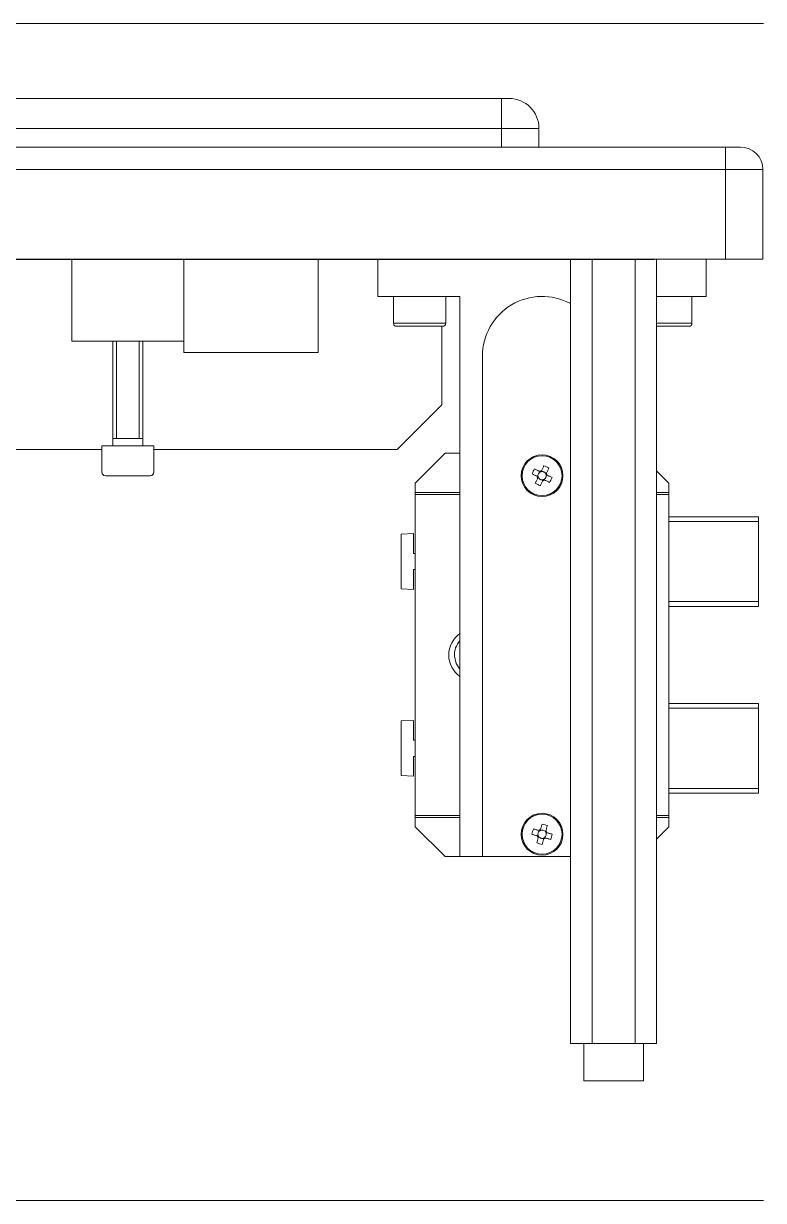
# Model space of a CAD drawing. Extents: x -2364 to 9601, y -871 to 1549.
# Drawn here: x 3916.3 to 4015.4, y -154 to 3.6 of the extents above; entities that cross this region are included whole.
import ezdxf

# ---------------------------------------------------------------- set-up
doc = ezdxf.new("R2010")
doc.units = 0
doc.layers.get('0').update_dxf_attribs({"linetype": 'CONTINUOUS'})

msp = doc.modelspace()

# ---------------------------------------------------------------- linework, layer by layer
at = {"lineweight": 9}
for p, q in [((3545.16709, 3.5708), (4015.41901, 3.5708)), ((3922.74047, -38.96165), (3922.74047, -27.96165)), ((3922.74047, -27.96165), (3922.74047, -35.96165)), ((3937.74047, -27.96165), (3937.74047, -38.96165)), ((3955.74047, -40.46165), (3955.74047, -27.96165)), ((3972.33126, -47.46165), (3972.33126, -36.96165)), ((3937.74047, -38.96165), (3922.74047, -38.96165)), ((3928.24047, -38.96165), (3928.24047, -52.96165)), ((3928.74047, -38.96165), (3928.74047, -51.96165)), ((3931.74047, -38.96165), (3931.74047, -51.96165)), ((3932.24047, -38.96165), (3932.24047, -52.96165)), ((3937.74047, -40.46165), (3937.74047, -38.96165)), ((3937.74047, -40.46165), (3955.74047, -40.46165)), ((3966.33126, -53.46165), (3972.33126, -47.46165)), ((3928.24047, -51.96165), (3932.24047, -51.96165)), ((3926.74047, -53.46165), (3913.83125, -53.46165)), ((3926.74047, -52.96165), (3933.74047, -52.96165)), ((3926.74047, -56.46165), (3926.74047, -52.96165)), ((3933.74047, -52.96165), (3933.74047, -56.46165)), ((3966.33126, -53.46165), (3933.74047, -53.46165)), ((3933.24047, -56.96165), (3927.24047, -56.96165)), ((3545.16709, -153.99411), (4015.41901, -153.99411))]:
    msp.add_line(p, q, dxfattribs=at)
at = {"color": 7, "linetype": 'Continuous', "lineweight": 9}
for p, q in [((3580.33125, -6.46165), (3980.33126, -6.46165)), ((3981.33126, -6.46165), (3980.33126, -6.46165)), ((3980.33126, -10.46165), (3980.33126, -6.46165)), ((3980.33126, -10.46165), (3580.33125, -10.46165)), ((3980.33126, -10.46165), (3985.33125, -10.46165)), ((3985.33125, -10.46165), (3985.33125, -12.96165)), ((3550.33125, -12.96165), (4010.33126, -12.96165)), ((4010.33126, -12.96165), (4010.33126, -15.96165)), ((4010.33126, -12.96165), (4012.33125, -12.96165)), ((4010.33126, -15.96165), (3550.33125, -15.96165)), ((4010.33126, -27.96165), (4010.33126, -15.96165)), ((4015.33125, -15.96165), (4010.33126, -15.96165)), ((4015.33125, -15.96165), (4015.33125, -27.96165)), ((4010.33126, -27.96165), (3665.33125, -27.96165)), ((3963.75126, -27.96165), (3963.75126, -32.96165)), ((3989.55774, -132.96165), (3989.55774, -27.96165)), ((3992.4445, -132.96165), (3992.4445, -27.96165)), ((3998.218, -132.96165), (3998.218, -27.96165)), ((4000.83125, -27.96165), (4000.83125, -28.01165)), ((4001.10476, -28.01165), (4001.10476, -27.96165)), ((4001.10476, -132.96165), (4001.10476, -27.96165)), ((4007.75126, -27.96165), (4007.75126, -28.01165)), ((4007.75126, -27.96165), (4007.75126, -32.96165)), ((4015.33125, -27.96165), (4010.33126, -27.96165)), ((3963.75126, -32.96165), (3974.75125, -32.96165)), ((3965.83125, -32.96165), (3965.83125, -36.56165)), ((3972.83125, -36.56165), (3972.83125, -32.96165)), ((3974.75125, -107.96165), (3974.75125, -32.96165)), ((4007.75126, -32.96165), (4001.10476, -32.96165)), ((4005.83126, -36.56165), (4005.83126, -32.96165)), ((3972.43126, -36.96165), (3966.23126, -36.96165)), ((4005.43125, -36.96165), (4001.10476, -36.96165)), ((3977.75125, -107.96165), (3977.75125, -40.96165)), ((3972.75126, -53.96165), (3968.75125, -57.96165)), ((3974.75125, -53.96165), (3972.75126, -53.96165)), ((3985.44393, -56.39536), (3985.35737, -56.56922)), ((3985.82897, -56.41111), (3985.6551, -56.32456)), ((3986.31754, -56.65434), (3986.14368, -56.56778)), ((4002.75125, -57.96165), (4001.10476, -56.31516)), ((3968.75125, -57.96165), (3968.75125, -59.21165)), ((3985.2007, -56.88394), (3985.11416, -57.05781)), ((3985.18495, -57.26897), (3985.35882, -57.35553)), ((3985.67355, -57.5122), (3985.84741, -57.59875)), ((3986.05858, -57.52795), (3986.14512, -57.35408)), ((3986.30179, -57.03936), (3986.38836, -56.8655)), ((4002.75125, -59.21165), (4002.75125, -57.96165)), ((3968.75125, -59.21165), (3968.75125, -59.46165)), ((3974.75125, -59.21165), (3968.75125, -59.21165)), ((3968.75125, -59.46165), (3968.75125, -102.46166)), ((3974.75125, -59.46165), (3968.75125, -59.46165)), ((4002.75125, -59.21165), (4001.10476, -59.21165)), ((4002.75125, -59.46165), (4001.10476, -59.46165)), ((4002.75125, -59.46165), (4002.75125, -59.21165)), ((4002.75125, -102.46166), (4002.75125, -59.46165)), ((4002.75125, -62.46165), (4014.75126, -62.46165)), ((4012.83126, -62.46165), (4014.75126, -62.46165)), ((4014.75126, -62.46165), (4014.75126, -63.10165)), ((4014.75126, -62.46165), (4014.75126, -63.10165)), ((4014.75126, -63.10165), (4002.75125, -63.10165)), ((4014.75126, -63.10165), (4014.75126, -73.82165)), ((4014.75126, -63.10165), (4014.75126, -73.82165)), ((3968.51225, -64.71603), (3966.85125, -64.80308)), ((3966.85125, -72.12022), (3966.85125, -64.80308)), ((3968.51225, -67.38215), (3968.51225, -64.71603)), ((3968.75125, -67.38215), (3968.51225, -67.38215)), ((3968.51225, -69.54115), (3968.75125, -69.54115)), ((3968.51225, -72.20727), (3968.51225, -69.54115)), ((3966.85125, -72.12022), (3968.51225, -72.20727)), ((4002.75125, -73.82165), (4014.75126, -73.82165)), ((4014.75126, -73.82165), (4014.75126, -74.46165)), ((4014.75126, -73.82165), (4014.75126, -74.46165)), ((4014.75126, -74.46165), (4002.75125, -74.46165)), ((4014.75126, -74.46165), (4012.83126, -74.46165)), ((4002.75125, -87.46166), (4014.75126, -87.46166)), ((4014.75126, -88.10165), (4002.75125, -88.10165)), ((4012.83126, -87.46166), (4014.75126, -87.46166)), ((4014.75126, -87.46166), (4014.75126, -88.10165)), ((4014.75126, -87.46166), (4014.75126, -88.10165)), ((4014.75126, -88.10165), (4014.75126, -98.82165)), ((4014.75126, -88.10165), (4014.75126, -98.82165)), ((3968.51225, -89.71603), (3966.85125, -89.80308)), ((3966.85125, -97.12022), (3966.85125, -89.80308)), ((3968.51225, -92.38215), (3968.51225, -89.71603)), ((3968.75125, -92.38215), (3968.51225, -92.38215)), ((3968.51225, -94.54115), (3968.75125, -94.54115)), ((3968.51225, -97.20728), (3968.51225, -94.54115)), ((3966.85125, -97.12022), (3968.51225, -97.20728)), ((4002.75125, -98.82165), (4014.75126, -98.82165)), ((4014.75126, -98.82165), (4014.75126, -99.46166)), ((4014.75126, -98.82165), (4014.75126, -99.46166)), ((4014.75126, -99.46166), (4002.75125, -99.46166)), ((4014.75126, -99.46166), (4012.83126, -99.46166)), ((3968.75125, -102.46166), (3968.75125, -102.71165)), ((3968.75125, -102.46166), (3974.75125, -102.46166)), ((3968.75125, -102.71165), (3968.75125, -103.96165)), ((3968.75125, -102.71165), (3974.75125, -102.71165)), ((3968.75125, -103.96165), (3972.75126, -107.96165)), ((4001.10476, -102.46166), (4002.75125, -102.46166)), ((4001.10476, -102.71165), (4002.75125, -102.71165)), ((4001.10476, -105.60815), (4002.75125, -103.96165)), ((4002.75125, -102.71165), (4002.75125, -102.46166)), ((4002.75125, -103.96165), (4002.75125, -102.71165)), ((3985.19604, -104.99117), (3985.1445, -105.17843)), ((3985.25456, -105.37205), (3985.4418, -105.42358)), ((3985.34085, -104.46495), (3985.28932, -104.65221)), ((3985.72174, -104.40644), (3985.53447, -104.3549)), ((3985.78076, -105.51687), (3985.96802, -105.56841)), ((3986.24796, -104.55126), (3986.06069, -104.49972)), ((3986.16165, -105.45835), (3986.21318, -105.2711)), ((3986.30647, -104.93214), (3986.358, -104.74488)), ((3972.75126, -107.96165), (3974.75125, -107.96165)), ((3977.75125, -107.96165), (3974.75125, -107.96165)), ((3977.75125, -107.96165), (3989.55774, -107.96165)), ((3992.4445, -132.96165), (3989.55774, -132.96165)), ((3991.33125, -132.96165), (3991.33125, -137.96165)), ((3998.218, -132.96165), (3992.4445, -132.96165)), ((4001.10476, -132.96165), (3998.218, -132.96165)), ((3999.33125, -137.96165), (3999.33125, -132.96165)), ((3997.33125, -137.96165), (3991.33125, -137.96165)), ((3999.33125, -137.96165), (3997.33125, -137.96165))]:
    msp.add_line(p, q, dxfattribs=at)
at = {"color": 8, "linetype": 'Continuous', "lineweight": 9}
for p, q in [((3980.33126, -12.96165), (3980.33126, -10.46165)), ((4000.83125, -28.01165), (3650.33126, -28.01165)), ((3965.83125, -36.56165), (3972.83125, -36.56165)), ((4001.10476, -36.56165), (4005.83126, -36.56165)), ((4014.75126, -63.10165), (4012.83126, -63.10165)), ((4012.83126, -73.82165), (4014.75126, -73.82165)), ((4014.75126, -88.10165), (4012.83126, -88.10165)), ((4012.83126, -98.82165), (4014.75126, -98.82165))]:
    msp.add_line(p, q, dxfattribs=at)
at = {"color": 7, "linetype": 'Continuous', "lineweight": 9}
for points in [[(3984.41692, -56.71072), (3984.49875, -56.75146), (3984.58096, -56.79238), (3984.66353, -56.83349), (3984.74644, -56.87476), (3984.82965, -56.91618), (3984.91313, -56.95774), (3984.99685, -56.99942), (3985.08078, -57.0412)], [(3985.41056, -56.37874), (3985.32663, -56.33696), (3985.2429, -56.29528), (3985.15943, -56.25373), (3985.07622, -56.21231), (3984.99331, -56.17103), (3984.91074, -56.12993), (3984.82852, -56.089), (3984.74669, -56.04827)], [(3985.35738, -56.56922), (3985.29668, -56.63549), (3985.24935, -56.7118), (3985.21699, -56.79557), (3985.20071, -56.88394)], [(3985.54462, -56.44548), (3985.54108, -56.44371), (3985.53754, -56.44195), (3985.53401, -56.4402), (3985.53048, -56.43844), (3985.52697, -56.43669), (3985.52346, -56.43494), (3985.51996, -56.4332), (3985.51648, -56.43147), (3985.51301, -56.42974), (3985.50956, -56.42802), (3985.50611, -56.42631), (3985.50268, -56.4246), (3985.49926, -56.4229), (3985.49585, -56.4212), (3985.49246, -56.41951), (3985.48907, -56.41783), (3985.4857, -56.41615), (3985.48234, -56.41448), (3985.47899, -56.41281), (3985.47565, -56.41114), (3985.47231, -56.40949), (3985.46899, -56.40783), (3985.46568, -56.40618), (3985.46238, -56.40454), (3985.45908, -56.4029), (3985.4558, -56.40127), (3985.45252, -56.39963), (3985.44925, -56.39801), (3985.44599, -56.39638), (3985.44274, -56.39477), (3985.43949, -56.39315), (3985.43625, -56.39154), (3985.43302, -56.38993), (3985.4298, -56.38832), (3985.42658, -56.38672), (3985.42337, -56.38512), (3985.42016, -56.38353), (3985.41696, -56.38193), (3985.41375, -56.38034), (3985.41056, -56.37874)], [(3985.67171, -56.29119), (3985.67012, -56.29439), (3985.66853, -56.29759), (3985.66693, -56.30079), (3985.66533, -56.304), (3985.66373, -56.30721), (3985.66213, -56.31043), (3985.66053, -56.31365), (3985.65892, -56.31689), (3985.65731, -56.32012), (3985.65569, -56.32337), (3985.65407, -56.32662), (3985.65245, -56.32988), (3985.65082, -56.33315), (3985.64919, -56.33643), (3985.64755, -56.33971), (3985.64592, -56.343), (3985.64427, -56.34631), (3985.64262, -56.34962), (3985.64097, -56.35294), (3985.63931, -56.35627), (3985.63765, -56.35961), (3985.63598, -56.36296), (3985.63431, -56.36632), (3985.63263, -56.3697), (3985.63094, -56.37308), (3985.62925, -56.37648), (3985.62756, -56.37988), (3985.62586, -56.3833), (3985.62415, -56.38673), (3985.62243, -56.39017), (3985.62071, -56.39363), (3985.61899, -56.3971), (3985.61725, -56.40058), (3985.61551, -56.40408), (3985.61376, -56.40758), (3985.61201, -56.4111), (3985.61026, -56.41463), (3985.6085, -56.41816), (3985.60673, -56.4217), (3985.60497, -56.42524)], [(3986.00219, -55.62732), (3985.96145, -55.70915), (3985.92052, -55.79136), (3985.87942, -55.87394), (3985.83814, -55.95684), (3985.79672, -56.04005), (3985.75516, -56.12353), (3985.7135, -56.20725), (3985.67171, -56.29119)], [(3986.14368, -56.56778), (3986.07742, -56.50709), (3986.0011, -56.45975), (3985.91734, -56.42739), (3985.82896, -56.41111)], [(3986.26743, -56.75502), (3986.26919, -56.75148), (3986.27095, -56.74794), (3986.27271, -56.74441), (3986.27446, -56.74088), (3986.27621, -56.73736), (3986.27796, -56.73385), (3986.2797, -56.73036), (3986.28143, -56.72688), (3986.28315, -56.72341), (3986.28487, -56.71995), (3986.28659, -56.71651), (3986.28829, -56.71308), (3986.29, -56.70966), (3986.29169, -56.70625), (3986.29338, -56.70286), (3986.29507, -56.69947), (3986.29674, -56.6961), (3986.29842, -56.69274), (3986.30009, -56.68939), (3986.30175, -56.68605), (3986.30341, -56.68271), (3986.30506, -56.67939), (3986.30671, -56.67608), (3986.30836, -56.67278), (3986.31, -56.66949), (3986.31163, -56.6662), (3986.31326, -56.66292), (3986.31489, -56.65966), (3986.31651, -56.6564), (3986.31813, -56.65314), (3986.31975, -56.6499), (3986.32136, -56.64666), (3986.32297, -56.64343), (3986.32458, -56.6402), (3986.32618, -56.63699), (3986.32778, -56.63377), (3986.32938, -56.63057), (3986.33097, -56.62736), (3986.33257, -56.62416), (3986.33416, -56.62096)], [(3986.33416, -56.62096), (3986.37594, -56.53703), (3986.41762, -56.45331), (3986.45918, -56.36983), (3986.50061, -56.28662), (3986.54187, -56.20371), (3986.58298, -56.12114), (3986.62391, -56.03892), (3986.66464, -55.9571)], [(3985.16834, -57.30234), (3985.12655, -57.38628), (3985.08488, -57.47), (3985.04333, -57.55348), (3985.00191, -57.63669), (3984.96063, -57.71959), (3984.91952, -57.80217), (3984.8786, -57.88438), (3984.83786, -57.96621)], [(3985.08078, -57.0412), (3985.08398, -57.04279), (3985.08718, -57.04439), (3985.09039, -57.04598), (3985.0936, -57.04758), (3985.09682, -57.04918), (3985.10004, -57.05078), (3985.10326, -57.05238), (3985.1065, -57.05399), (3985.10974, -57.0556), (3985.11298, -57.05722), (3985.11624, -57.05884), (3985.1195, -57.06046), (3985.12276, -57.06209), (3985.12604, -57.06372), (3985.12933, -57.06536), (3985.13262, -57.067), (3985.13592, -57.06864), (3985.13923, -57.07029), (3985.14255, -57.07194), (3985.14588, -57.0736), (3985.14922, -57.07526), (3985.15258, -57.07693), (3985.15594, -57.0786), (3985.15931, -57.08028), (3985.16269, -57.08197), (3985.16609, -57.08366), (3985.16949, -57.08535), (3985.17291, -57.08706), (3985.17634, -57.08876), (3985.17978, -57.09048), (3985.18324, -57.0922), (3985.1867, -57.09392), (3985.19019, -57.09566), (3985.19368, -57.0974), (3985.19719, -57.09914), (3985.20071, -57.10089), (3985.20423, -57.10265), (3985.20777, -57.10441), (3985.2113, -57.10617), (3985.21484, -57.10793)], [(3985.23508, -57.16829), (3985.23332, -57.17183), (3985.23155, -57.17537), (3985.2298, -57.1789), (3985.22804, -57.18243), (3985.22629, -57.18595), (3985.22454, -57.18945), (3985.2228, -57.19295), (3985.22107, -57.19643), (3985.21934, -57.1999), (3985.21762, -57.20336), (3985.2159, -57.2068), (3985.2142, -57.21023), (3985.21249, -57.21365), (3985.2108, -57.21706), (3985.20911, -57.22045), (3985.20742, -57.22383), (3985.20574, -57.22721), (3985.20407, -57.23057), (3985.2024, -57.23392), (3985.20074, -57.23726), (3985.19908, -57.24059), (3985.19743, -57.24391), (3985.19578, -57.24722), (3985.19414, -57.25053), (3985.1925, -57.25382), (3985.19086, -57.2571), (3985.18923, -57.26038), (3985.1876, -57.26365), (3985.18598, -57.26691), (3985.18436, -57.27016), (3985.18275, -57.27341), (3985.18113, -57.27665), (3985.17952, -57.27988), (3985.17792, -57.2831), (3985.17632, -57.28632), (3985.17472, -57.28953), (3985.17312, -57.29274), (3985.17152, -57.29594), (3985.16993, -57.29914), (3985.16834, -57.30234)], [(3985.35882, -57.35553), (3985.42509, -57.41622), (3985.5014, -57.46356), (3985.58517, -57.49591), (3985.67354, -57.5122)], [(3985.50032, -58.29598), (3985.54105, -58.21416), (3985.58198, -58.13195), (3985.62309, -58.04937), (3985.66435, -57.96646), (3985.70578, -57.88325), (3985.74734, -57.79978), (3985.78902, -57.71605), (3985.8308, -57.63212)], [(3985.8308, -57.63212), (3985.83239, -57.62892), (3985.83399, -57.62572), (3985.83558, -57.62252), (3985.83718, -57.61931), (3985.83878, -57.6161), (3985.84038, -57.61288), (3985.84199, -57.60965), (3985.8436, -57.60642), (3985.84521, -57.60318), (3985.84682, -57.59994), (3985.84844, -57.59669), (3985.85007, -57.59343), (3985.85169, -57.59016), (3985.85333, -57.58688), (3985.85496, -57.5836), (3985.8566, -57.5803), (3985.85825, -57.577), (3985.8599, -57.57369), (3985.86155, -57.57037), (3985.86321, -57.56704), (3985.86487, -57.5637), (3985.86654, -57.56034), (3985.86821, -57.55698), (3985.86989, -57.55361), (3985.87158, -57.55023), (3985.87327, -57.54683), (3985.87496, -57.54342), (3985.87666, -57.54001), (3985.87837, -57.53657), (3985.88008, -57.53313), (3985.8818, -57.52968), (3985.88353, -57.52621), (3985.88526, -57.52273), (3985.887, -57.51923), (3985.88874, -57.51572), (3985.89049, -57.5122), (3985.89225, -57.50868), (3985.89401, -57.50514), (3985.89577, -57.50161), (3985.89753, -57.49807)], [(3985.95789, -57.47783), (3985.96143, -57.47959), (3985.96497, -57.48135), (3985.9685, -57.48311), (3985.97203, -57.48487), (3985.97555, -57.48662), (3985.97905, -57.48837), (3985.98255, -57.49011), (3985.98603, -57.49184), (3985.9895, -57.49357), (3985.99296, -57.49529), (3985.9964, -57.497), (3985.99983, -57.49871), (3986.00325, -57.50041), (3986.00665, -57.50211), (3986.01005, -57.5038), (3986.01343, -57.50548), (3986.01681, -57.50716), (3986.02017, -57.50883), (3986.02352, -57.5105), (3986.02686, -57.51216), (3986.03019, -57.51382), (3986.03351, -57.51548), (3986.03682, -57.51712), (3986.04013, -57.51877), (3986.04342, -57.52041), (3986.0467, -57.52204), (3986.04998, -57.52367), (3986.05325, -57.5253), (3986.05651, -57.52692), (3986.05976, -57.52854), (3986.06301, -57.53016), (3986.06624, -57.53177), (3986.06948, -57.53338), (3986.0727, -57.53498), (3986.07592, -57.53659), (3986.07913, -57.53819), (3986.08234, -57.53978), (3986.08554, -57.54138), (3986.08874, -57.54297), (3986.09194, -57.54456)], [(3986.09194, -57.54456), (3986.17588, -57.58635), (3986.25959, -57.62802), (3986.34307, -57.66958), (3986.42628, -57.711), (3986.50919, -57.75228), (3986.59177, -57.79338), (3986.67398, -57.83431), (3986.7558, -57.87504)], [(3986.14512, -57.35408), (3986.20582, -57.28782), (3986.25315, -57.21151), (3986.28551, -57.12774), (3986.30179, -57.03936)], [(3986.42172, -56.88211), (3986.41852, -56.88052), (3986.41532, -56.87892), (3986.41212, -56.87733), (3986.40891, -56.87573), (3986.4057, -56.87413), (3986.40248, -56.87253), (3986.39925, -56.87092), (3986.39602, -56.86932), (3986.39278, -56.8677), (3986.38954, -56.86609), (3986.38629, -56.86447), (3986.38303, -56.86285), (3986.37976, -56.86122), (3986.37648, -56.85959), (3986.3732, -56.85795), (3986.3699, -56.85631), (3986.3666, -56.85467), (3986.36329, -56.85302), (3986.35997, -56.85137), (3986.35664, -56.84971), (3986.3533, -56.84805), (3986.34995, -56.84638), (3986.34658, -56.8447), (3986.34321, -56.84303), (3986.33983, -56.84134), (3986.33643, -56.83965), (3986.33303, -56.83795), (3986.32961, -56.83625), (3986.32618, -56.83455), (3986.32273, -56.83283), (3986.31928, -56.83111), (3986.31581, -56.82938), (3986.31233, -56.82765), (3986.30883, -56.82591), (3986.30532, -56.82416), (3986.30181, -56.82241), (3986.29828, -56.82066), (3986.29474, -56.8189), (3986.29121, -56.81714), (3986.28767, -56.81537)], [(3987.08558, -57.21259), (3987.00376, -57.17185), (3986.92155, -57.13093), (3986.83897, -57.08982), (3986.75606, -57.04855), (3986.67285, -57.00713), (3986.58937, -56.96557), (3986.50566, -56.92389), (3986.42172, -56.88211)], [(3974.00582, -81.12016), (3974.24847, -82.10122), (3974.75125, -82.84911)], [(3985.74114, -103.60397), (3985.71689, -103.6921), (3985.69252, -103.78065), (3985.66805, -103.86958), (3985.64348, -103.95887), (3985.61881, -104.04849), (3985.59406, -104.13839), (3985.56925, -104.22856), (3985.54437, -104.31896)], [(3986.25785, -104.51532), (3986.28272, -104.42492), (3986.30753, -104.33475), (3986.33228, -104.24484), (3986.35694, -104.15522), (3986.38152, -104.06593), (3986.406, -103.977), (3986.43036, -103.88845), (3986.45462, -103.80032)], [(3984.39357, -104.97176), (3984.48169, -104.99602), (3984.57023, -105.02039), (3984.65918, -105.04486), (3984.74847, -105.06943), (3984.83808, -105.09409), (3984.928, -105.11884), (3985.01816, -105.14366), (3985.10855, -105.16853)], [(3985.30491, -104.45506), (3985.21452, -104.43018), (3985.12435, -104.40537), (3985.03444, -104.38063), (3984.94482, -104.35596), (3984.85553, -104.33139), (3984.7666, -104.30691), (3984.67804, -104.28254), (3984.58992, -104.25829)], [(3985.24466, -105.408), (3985.21978, -105.49839), (3985.19497, -105.58856), (3985.17021, -105.67847), (3985.14555, -105.76808), (3985.12098, -105.85738), (3985.09651, -105.94631), (3985.07214, -106.03486), (3985.04789, -106.12298)], [(3985.10855, -105.16853), (3985.112, -105.16948), (3985.11545, -105.17043), (3985.1189, -105.17138), (3985.12236, -105.17233), (3985.12582, -105.17328), (3985.12929, -105.17424), (3985.13276, -105.17519), (3985.13624, -105.17615), (3985.13973, -105.17711), (3985.14323, -105.17807), (3985.14673, -105.17903), (3985.15024, -105.18), (3985.15376, -105.18097), (3985.15729, -105.18194), (3985.16083, -105.18291), (3985.16438, -105.18389), (3985.16793, -105.18487), (3985.1715, -105.18585), (3985.17507, -105.18684), (3985.17866, -105.18782), (3985.18226, -105.18881), (3985.18587, -105.18981), (3985.18949, -105.1908), (3985.19312, -105.1918), (3985.19676, -105.19281), (3985.20042, -105.19381), (3985.20409, -105.19482), (3985.20777, -105.19584), (3985.21146, -105.19685), (3985.21517, -105.19787), (3985.21889, -105.1989), (3985.22263, -105.19993), (3985.22637, -105.20096), (3985.23014, -105.202), (3985.23392, -105.20303), (3985.23771, -105.20408), (3985.2415, -105.20512), (3985.24531, -105.20617), (3985.24912, -105.20722), (3985.25293, -105.20827)], [(3985.28932, -104.65221), (3985.24249, -104.7289), (3985.2107, -104.81289), (3985.19504, -104.90131), (3985.19604, -104.99117)], [(3985.28439, -105.26361), (3985.28334, -105.26742), (3985.28229, -105.27123), (3985.28125, -105.27504), (3985.2802, -105.27884), (3985.27916, -105.28263), (3985.27812, -105.28641), (3985.27709, -105.29018), (3985.27606, -105.29393), (3985.27503, -105.29766), (3985.274, -105.30138), (3985.27298, -105.30509), (3985.27197, -105.30879), (3985.27095, -105.31247), (3985.26994, -105.31614), (3985.26893, -105.3198), (3985.26793, -105.32344), (3985.26693, -105.32707), (3985.26593, -105.33069), (3985.26494, -105.3343), (3985.26395, -105.3379), (3985.26296, -105.34149), (3985.26197, -105.34506), (3985.26099, -105.34863), (3985.26001, -105.35219), (3985.25903, -105.35573), (3985.25806, -105.35927), (3985.25709, -105.3628), (3985.25612, -105.36632), (3985.25515, -105.36983), (3985.25419, -105.37333), (3985.25323, -105.37683), (3985.25227, -105.38032), (3985.25131, -105.3838), (3985.25035, -105.38727), (3985.2494, -105.39074), (3985.24845, -105.3942), (3985.2475, -105.39765), (3985.24655, -105.4011), (3985.24561, -105.40455), (3985.24466, -105.408)], [(3985.4493, -104.49479), (3985.44548, -104.49374), (3985.44167, -104.49269), (3985.43786, -104.49165), (3985.43406, -104.4906), (3985.43027, -104.48956), (3985.42649, -104.48852), (3985.42273, -104.48748), (3985.41898, -104.48645), (3985.41524, -104.48542), (3985.41152, -104.4844), (3985.40781, -104.48338), (3985.40411, -104.48236), (3985.40043, -104.48135), (3985.39676, -104.48034), (3985.39311, -104.47934), (3985.38946, -104.47833), (3985.38583, -104.47734), (3985.38221, -104.47634), (3985.3786, -104.47535), (3985.37501, -104.47436), (3985.37142, -104.47337), (3985.36784, -104.47239), (3985.36428, -104.4714), (3985.36072, -104.47043), (3985.35718, -104.46945), (3985.35364, -104.46848), (3985.35011, -104.46751), (3985.34659, -104.46654), (3985.34308, -104.46557), (3985.33958, -104.46461), (3985.33608, -104.46364), (3985.3326, -104.46268), (3985.32911, -104.46173), (3985.32564, -104.46077), (3985.32217, -104.45981), (3985.31871, -104.45886), (3985.31526, -104.45791), (3985.3118, -104.45696), (3985.30835, -104.45601), (3985.30491, -104.45506)], [(3985.44181, -105.42359), (3985.5185, -105.47042), (3985.60249, -105.50221), (3985.69091, -105.51787), (3985.78077, -105.51687)], [(3985.54437, -104.31896), (3985.54342, -104.32241), (3985.54248, -104.32585), (3985.54153, -104.3293), (3985.54058, -104.33276), (3985.53963, -104.33622), (3985.53868, -104.33968), (3985.53772, -104.34316), (3985.53676, -104.34664), (3985.5358, -104.35013), (3985.53484, -104.35362), (3985.53388, -104.35712), (3985.53291, -104.36064), (3985.53194, -104.36416), (3985.53097, -104.36768), (3985.53, -104.37122), (3985.52902, -104.37477), (3985.52804, -104.37833), (3985.52706, -104.38189), (3985.52607, -104.38547), (3985.52508, -104.38906), (3985.52409, -104.39266), (3985.5231, -104.39627), (3985.5221, -104.39989), (3985.5211, -104.40352), (3985.5201, -104.40716), (3985.51909, -104.41082), (3985.51808, -104.41449), (3985.51706, -104.41817), (3985.51605, -104.42186), (3985.51503, -104.42557), (3985.514, -104.42929), (3985.51297, -104.43303), (3985.51194, -104.43678), (3985.51091, -104.44054), (3985.50987, -104.44432), (3985.50883, -104.44811), (3985.50778, -104.45191), (3985.50674, -104.45571), (3985.50569, -104.45952), (3985.50464, -104.46334)], [(3986.0607, -104.49972), (3985.984, -104.45289), (3985.90002, -104.4211), (3985.81159, -104.40544), (3985.72174, -104.40644)], [(3985.95813, -105.60435), (3985.95908, -105.6009), (3985.96003, -105.59745), (3985.96098, -105.594), (3985.96193, -105.59055), (3985.96288, -105.58709), (3985.96384, -105.58362), (3985.9648, -105.58015), (3985.96575, -105.57667), (3985.96671, -105.57318), (3985.96768, -105.56969), (3985.96864, -105.56618), (3985.96961, -105.56267), (3985.97057, -105.55915), (3985.97154, -105.55562), (3985.97252, -105.55208), (3985.97349, -105.54854), (3985.97447, -105.54498), (3985.97545, -105.54141), (3985.97644, -105.53784), (3985.97742, -105.53425), (3985.97841, -105.53065), (3985.97941, -105.52704), (3985.9804, -105.52342), (3985.9814, -105.51979), (3985.9824, -105.51614), (3985.98341, -105.51249), (3985.98442, -105.50882), (3985.98543, -105.50514), (3985.98645, -105.50144), (3985.98747, -105.49773), (3985.98849, -105.49401), (3985.98952, -105.49028), (3985.99055, -105.48653), (3985.99159, -105.48276), (3985.99263, -105.47899), (3985.99367, -105.4752), (3985.99472, -105.4714), (3985.99577, -105.46759), (3985.99682, -105.46378), (3985.99787, -105.45997)], [(3986.05321, -105.42851), (3986.05702, -105.42956), (3986.06083, -105.43061), (3986.06464, -105.43166), (3986.06844, -105.4327), (3986.07223, -105.43375), (3986.07601, -105.43479), (3986.07977, -105.43582), (3986.08352, -105.43685), (3986.08726, -105.43788), (3986.09098, -105.43891), (3986.09469, -105.43993), (3986.09838, -105.44094), (3986.10206, -105.44196), (3986.10573, -105.44297), (3986.10939, -105.44397), (3986.11304, -105.44498), (3986.11667, -105.44598), (3986.12029, -105.44697), (3986.1239, -105.44797), (3986.1275, -105.44896), (3986.13109, -105.44995), (3986.13467, -105.45093), (3986.13823, -105.45191), (3986.14179, -105.45289), (3986.14534, -105.45387), (3986.14888, -105.45484), (3986.1524, -105.45581), (3986.15592, -105.45678), (3986.15944, -105.45775), (3986.16294, -105.45871), (3986.16643, -105.45967), (3986.16992, -105.46063), (3986.1734, -105.46159), (3986.17687, -105.46255), (3986.18034, -105.4635), (3986.1838, -105.46445), (3986.18725, -105.4654), (3986.1907, -105.46635), (3986.19415, -105.4673), (3986.19759, -105.46825)], [(3986.19759, -105.46825), (3986.28798, -105.49313), (3986.37816, -105.51794), (3986.46806, -105.54269), (3986.55768, -105.56735), (3986.64698, -105.59192), (3986.73591, -105.6164), (3986.82445, -105.64077), (3986.91258, -105.66502)], [(3986.21318, -105.2711), (3986.26002, -105.19441), (3986.29181, -105.11042), (3986.30747, -105.02199), (3986.30647, -104.93214)], [(3986.21811, -104.6597), (3986.21916, -104.65588), (3986.22021, -104.65207), (3986.22126, -104.64827), (3986.2223, -104.64447), (3986.22335, -104.64068), (3986.22439, -104.6369), (3986.22543, -104.63313), (3986.22646, -104.62938), (3986.22749, -104.62564), (3986.22851, -104.62192), (3986.22953, -104.61821), (3986.23055, -104.61452), (3986.23156, -104.61083), (3986.23257, -104.60717), (3986.23358, -104.60351), (3986.23458, -104.59986), (3986.23558, -104.59623), (3986.23657, -104.59261), (3986.23757, -104.589), (3986.23856, -104.5854), (3986.23954, -104.58181), (3986.24053, -104.57824), (3986.24151, -104.57467), (3986.24249, -104.57111), (3986.24346, -104.56757), (3986.24443, -104.56403), (3986.24541, -104.5605), (3986.24637, -104.55698), (3986.24734, -104.55347), (3986.2483, -104.54997), (3986.24927, -104.54647), (3986.25023, -104.54299), (3986.25118, -104.53951), (3986.25214, -104.53604), (3986.2531, -104.53257), (3986.25405, -104.52911), (3986.255, -104.52566), (3986.25595, -104.52221), (3986.2569, -104.51876), (3986.25785, -104.51532)], [(3986.39394, -104.75477), (3986.3905, -104.75383), (3986.38705, -104.75288), (3986.3836, -104.75193), (3986.38015, -104.75098), (3986.37669, -104.75003), (3986.37323, -104.74907), (3986.36975, -104.74812), (3986.36627, -104.74716), (3986.36279, -104.7462), (3986.35929, -104.74524), (3986.35579, -104.74427), (3986.35228, -104.74331), (3986.34876, -104.74234), (3986.34523, -104.74137), (3986.34169, -104.74039), (3986.33814, -104.73942), (3986.33459, -104.73844), (3986.33102, -104.73746), (3986.32744, -104.73647), (3986.32385, -104.73548), (3986.32025, -104.73449), (3986.31664, -104.7335), (3986.31302, -104.7325), (3986.30939, -104.7315), (3986.30574, -104.7305), (3986.30209, -104.72949), (3986.29842, -104.72848), (3986.29473, -104.72747), (3986.29104, -104.72645), (3986.28733, -104.72543), (3986.28361, -104.72441), (3986.27987, -104.72338), (3986.27612, -104.72235), (3986.27236, -104.72131), (3986.26858, -104.72027), (3986.26479, -104.71923), (3986.26099, -104.71818), (3986.25719, -104.71714), (3986.25338, -104.71609), (3986.24957, -104.71504)], [(3987.10893, -104.95154), (3987.02081, -104.92729), (3986.93226, -104.90292), (3986.84333, -104.87845), (3986.75403, -104.85387), (3986.66441, -104.82921), (3986.57452, -104.80447), (3986.48435, -104.77965), (3986.39394, -104.75477)], [(3985.76136, -106.31934), (3985.78562, -106.23121), (3985.80998, -106.14267), (3985.83446, -106.05373), (3985.85904, -105.96443), (3985.8837, -105.87482), (3985.90843, -105.78491), (3985.93326, -105.69475), (3985.95813, -105.60435)]]:
    msp.add_lwpolyline(points, dxfattribs=at)
for centre, radius in [((3985.75125, -56.96165), 2.8), ((3985.75125, -56.96165), 2.67442), ((3985.75125, -104.96165), 2.8), ((3985.75125, -104.96165), 2.67442)]:
    msp.add_circle(centre, radius, dxfattribs=at)
for centre, radius, start, end in [((3981.33125, -10.46165), 4, 0, 90), ((4012.33125, -15.96165), 3, 0, 90), ((3985.75125, -40.96165), 8, 61.5877569, 180), ((3966.23125, -36.56165), 0.4, 180, 270), ((3972.43125, -36.56165), 0.4, 270, 0), ((4005.43125, -36.56165), 0.4, 270, 0), ((3994.41234, -61.27324), 10.9875, 151.6055906, 155.4651492), ((3985.75125, -56.96165), 0.556, 135.1051178, 171.9656929), ((3985.75125, -56.96165), 0.556, 111.817195, 135.1051178), ((3985.75125, -56.96165), 0.67517, 96.7660333, 120.3047775), ((3985.75125, -56.96165), 0.556, 105.2536157, 111.817195), ((3985.75125, -56.96165), 0.556, 81.9656929, 105.2536157), ((3985.75125, -56.96165), 0.556, 45.1051178, 81.9656929), ((3981.44466, -65.61264), 10.97623, 61.6034392, 65.466916), ((3985.75125, -56.96165), 0.556, 21.817195, 45.1051178), ((3985.75125, -56.96165), 0.67517, 6.7660333, 30.3047775), ((3990.05866, -48.30888), 10.97819, 241.6041331, 245.4669923), ((3985.75125, -56.96165), 0.67517, 186.7660333, 210.3047775), ((3985.75125, -56.96165), 0.556, 171.9656929, 195.2536157), ((3985.75125, -56.96165), 0.556, 195.2536157, 201.817195), ((3985.75125, -56.96165), 0.556, 201.817195, 225.1051178), ((3985.75125, -56.96165), 0.556, 225.1051178, 261.9656929), ((3985.75125, -56.96165), 0.556, 261.9656929, 285.2536157), ((3985.75125, -56.96165), 0.67517, 276.7660333, 300.3047775), ((3985.75125, -56.96165), 0.556, 285.2536157, 291.817195), ((3985.75125, -56.96165), 0.556, 291.817195, 315.1051178), ((3985.75125, -56.96165), 0.556, 315.1051178, 351.9656929), ((3985.75125, -56.96165), 0.556, 15.2536157, 21.817195), ((3985.75125, -56.96165), 0.556, 351.9656929, 15.2536157), ((3977.09899, -52.65446), 10.97763, 331.6038549, 335.4668848), ((3976.75125, -80.96165), 3.5, 124.8499046, 235.1500954), ((3976.75125, -80.96165), 2.75, 136.6582418, 183.3042135), ((3983.18603, -114.28289), 10.98034, 72.6818715, 76.5439891), ((3995.08215, -107.52957), 10.99037, 162.6834999, 166.5420545), ((3985.75125, -104.96165), 0.67517, 197.8432064, 221.3819506), ((3985.75125, -104.96165), 0.556, 146.182291, 183.042866), ((3985.75125, -104.96165), 0.556, 183.042866, 206.3307889), ((3985.75125, -104.96165), 0.556, 206.3307889, 212.8943681), ((3985.75125, -104.96165), 0.556, 212.8943681, 236.182291), ((3985.75125, -104.96165), 0.556, 122.8943681, 146.182291), ((3985.75125, -104.96165), 0.67517, 107.8432064, 131.3819506), ((3985.75125, -104.96165), 0.556, 236.182291, 273.042866), ((3985.75125, -104.96165), 0.556, 116.3307889, 122.8943681), ((3985.75125, -104.96165), 0.556, 93.042866, 116.3307889), ((3985.75125, -104.96165), 0.556, 56.182291, 93.042866), ((3985.75125, -104.96165), 0.556, 273.042866, 296.3307889), ((3985.75125, -104.96165), 0.67517, 287.8432064, 311.3819506), ((3985.75125, -104.96165), 0.556, 296.3307889, 302.8943681), ((3985.75125, -104.96165), 0.556, 302.8943681, 326.182291), ((3985.75125, -104.96165), 0.556, 32.8943681, 56.182291), ((3985.75125, -104.96165), 0.556, 326.182291, 3.042866), ((3985.75125, -104.96165), 0.556, 26.3307889, 32.8943681), ((3985.75125, -104.96165), 0.556, 3.042866, 26.3307889), ((3985.75125, -104.96165), 0.67517, 17.8432064, 41.3819506), ((3976.44361, -102.40014), 10.96625, 342.6792561, 346.5462984), ((3988.31588, -95.6428), 10.97788, 252.681171, 256.5440773)]:
    msp.add_arc(centre, radius, start, end, dxfattribs=at)
at = {"lineweight": 9}
for centre, start, end in [((3927.24047, -56.46165), 180, 270), ((3933.24047, -56.46165), 270, 0)]:
    msp.add_arc(centre, 0.5, start, end, dxfattribs=at)

doc.saveas('drawing.dxf')
